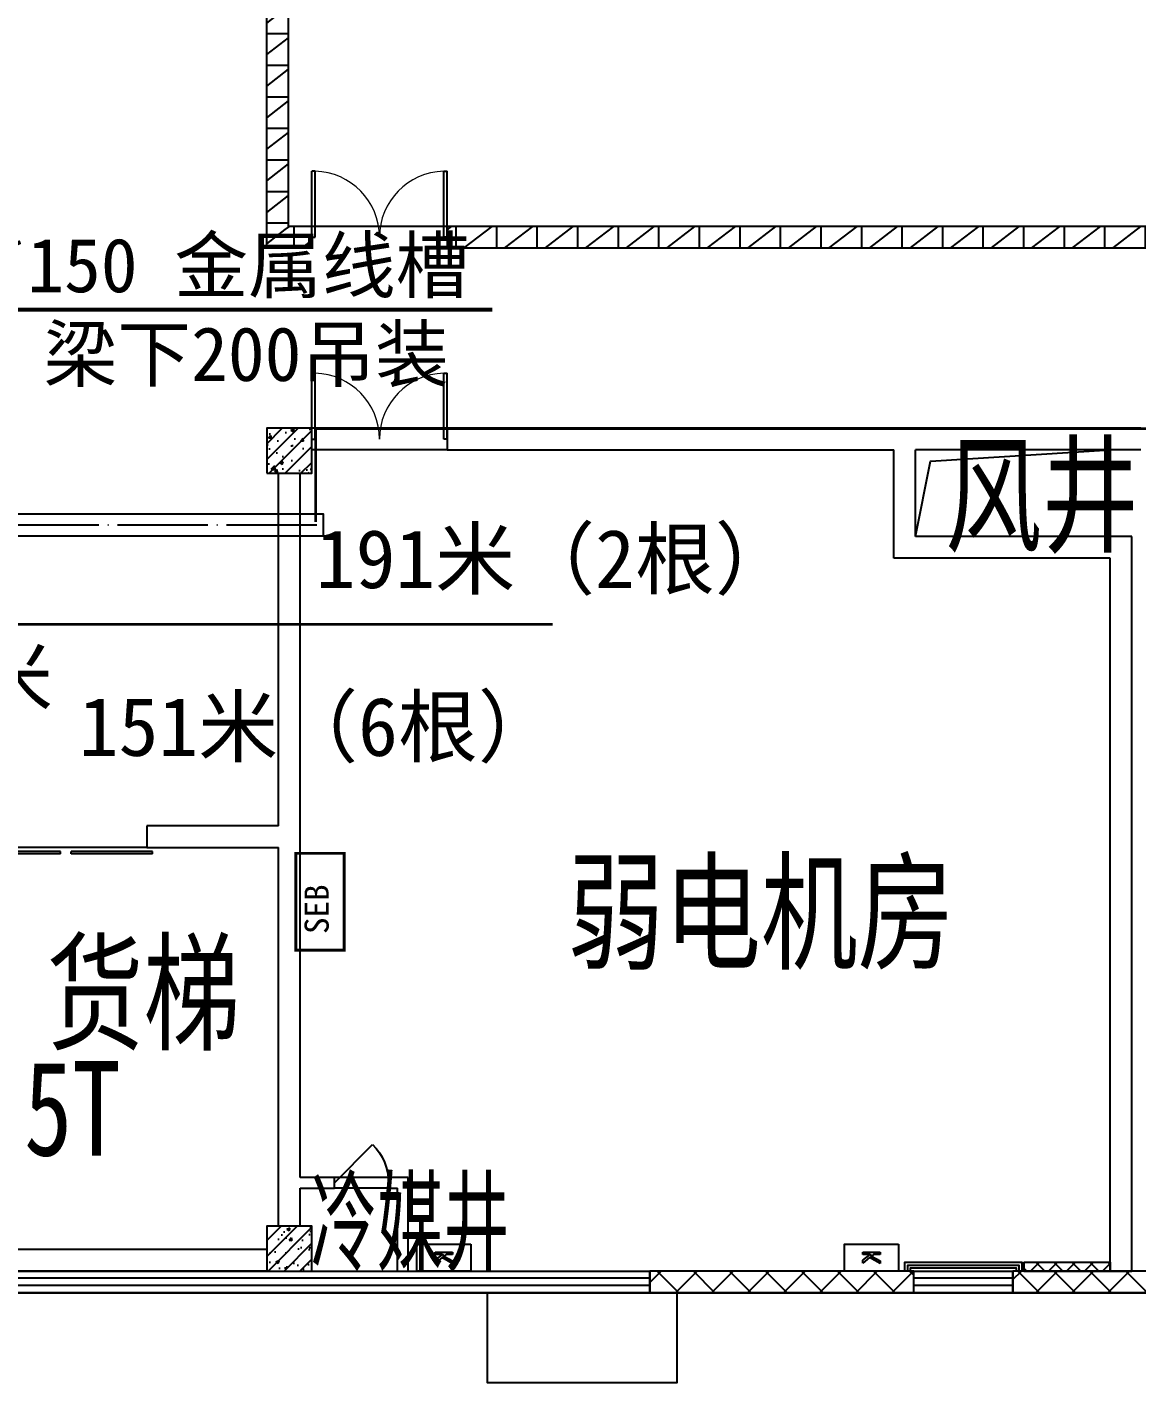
# Model space of a CAD drawing. Header units: millimetres. Extents: x -633009578 to 5705885, y -633235091 to 2571734.
# Drawn here: x 4172459 to 4184775, y 1854760 to 1869800 of the extents above; entities that cross this region are included whole.
import ezdxf

# ---------------------------------------------------------------- set-up
doc = ezdxf.new("R2010")
doc.units = ezdxf.units.MM
doc.header["$LTSCALE"] = 1000
doc.header["$MEASUREMENT"] = 0
doc.linetypes.add('DOTE', pattern=[2.4200000000000004, 2, -0.2, 0.02, -0.2])
doc.layers.get('0').update_dxf_attribs({"color": 9})
for name, color, linetype in [('000000000000电气', 7, 'Continuous'), ('A-COLUM(柱)', 255, 'Continuous'), ('A-DOOR(门）', 4, 'Continuous'), ('A-F-AREA(计算)', 5, 'Continuous'), ('A-FLOR(看线)', 8, 'Continuous'), ('A-HATH(填充)', 8, 'Continuous'), ('A-LM-QPM(设备)', 8, 'Continuous'), ('A-LM-RAIL(栏杆)', 167, 'Continuous'), ('A-OTHER(其它)', 192, 'Continuous'), ('A-TEXT(房间)', 243, 'Continuous'), ('A-WALL(墙)', 255, 'Continuous'), ('A-WINDOW（窗）', 4, 'Continuous'), ('WALL', 9, 'Continuous'), ('电-强电平面-线缆', 3, 'Continuous'), ('电-桥架', 4, 'Continuous'), ('设备-箱柜', 3, 'Continuous')]:
    doc.layers.add(name, color=color, linetype=linetype)
doc.styles.add('_TCH', font='simhei.ttf', dxfattribs={"width": 0.75, "bigfont": 'hztxt.shx'})
doc.styles.add('ELEC-DIM', font='simhei.ttf')
doc.styles.add('IDQSTYLE', font='simhei.ttf', dxfattribs={"width": 0.707, "bigfont": 'hztxt.shx'})
doc.styles.add('TXT', font='simhei.ttf', dxfattribs={"width": 0.8, "bigfont": 'hztxt.shx'})
doc.styles.add('宋体', font='simhei.ttf')
pattern_1 = [(0, (1628470.737756166, 677977.5160347573), (0, 350), []), (37.875, (1628870.737756166, 677977.5160347573), (-169.61527734408, 218.0766567528281), []), (90, (1628870.737756166, 677977.5160347573), (-450, 2.755455298081545e-14), [])]
pattern_2 = [(45, (1628670.737756166, 677977.5160347573), (-200.0002033111466, 200.0002033111467), []), (135, (1628670.737756166, 677977.5160347573), (-200.0002033111467, -200.0002033111466), [])]

# ---------------------------------------------------------------- blocks, each defined once
blk = doc.blocks.new('HC001524')
at = {"color": 0, "linetype": 'Continuous', "const_width": 0.3}
blk.add_lwpolyline([(5, 2.5), (-5, 2.5), (-5, -2.5), (5, -2.5)], close=True, dxfattribs=at)
at = {"color": 0, "style": 'IDQSTYLE', "width": 0.7}
for tag, p in [('AF', (-1.5, -1.25)), ('PSFHATT', (7, -2.5))]:
    blk.add_attdef(tag, p, '', height=2.5, dxfattribs=at)
blk = doc.blocks.new('VdFDAFDFfasdgfswgre')
at = {"layer": 'A-LM-QPM(设备)'}
for p, q in [((-18.82899837940931, -406.182118716184), (32.44091908354312, -219.865729555022)), ((32.44091908354312, -219.865729555022), (56.36419694311917, -226.448856712319)), ((56.36419694311917, -226.448856712319), (37.18157476373017, -296.1590703437105)), ((37.18157476373017, -296.1590703437105), (49.2817729152739, -324.0305588338524)), ((49.2817729152739, -324.0305588338524), (125.9159782715142, -245.5878820237704)), ((153.1663345098495, -253.0865434217267), (58.93851659074426, -349.0140868732706)), ((125.9159782715142, -245.5878820237704), (153.1663345098495, -253.0865434217267)), ((5.094279481098056, -412.765245873481), (-18.82899837940931, -406.182118716184)), ((26.97990751266479, -333.232229411602), (5.094279481098056, -412.765245873481)), ((49.2817729152739, -324.0305588338524), (26.97990751266479, -333.232229411602)), ((26.97990751266479, -333.232229411602), (49.2817729152739, -324.0305588338524)), ((67.04131023027003, -429.8116214922629), (26.97990751266479, -333.232229411602)), ((58.93851659074426, -349.0140868732706), (97.61874484550208, -438.2258171304129)), ((97.61874484550208, -438.2258171304129), (67.04131023027003, -429.8116214922629))]:
    blk.add_line(p, q, dxfattribs=at)
blk.add_lwpolyline([(0, 0), (289.248551459983, -79.59444376500323), (130.0596639309078, -658.0915466849692), (-159.1888875309378, -578.4971029208973)], close=True, dxfattribs=at)
blk = doc.blocks.new('$DorLib2D$00000114')
at = {"color": 0}
blk.add_line((0.4999999999999964, 3.552713678800501e-15), (-0.2071067811864751, 0.7071067811864857), dxfattribs=at)
blk.add_arc((0.5000000000013856, -1.154631945610163e-12), 1.000000000001696, 135, 180, dxfattribs=at)
blk = doc.blocks.new('$DorLib2D$00000002')
for p, q in [((-0.5, -5.684341886080802e-17), (-0.5000000000000007, 0.4875)), ((-0.4750000000000007, 0.4875), (-0.5000000000000007, 0.4875)), ((-0.475, -2.842170943040401e-17), (-0.4750000000000007, 0.4875)), ((0.475, -2.842170943040401e-17), (0.4750000000000007, 0.4875)), ((0.4750000000000007, 0.4875), (0.5000000000000007, 0.4875)), ((0.5, -5.684341886080802e-17), (0.5000000000000007, 0.4875)), ((-0.5, -5.684341886080802e-17), (-0.475, -2.842170943040401e-17)), ((0.5, -5.684341886080802e-17), (0.475, -2.842170943040401e-17))]:
    blk.add_line(p, q)
at = {"lineweight": 13}
for centre, start, end in [((-0.4875, -4.263256414560601e-17), 0, 88.53071641864632), ((0.4875, -4.263256414560601e-17), 91.4692835813537, 180)]:
    blk.add_arc(centre, 0.4875, start, end, dxfattribs=at)
blk = doc.blocks.new('$DORLIB2D$00000127')
at = {"color": 0}
for points in [[(-0.5333333333328483, 0.7948983154366971), (-0.5333333333328483, 0.690405644187237)], [(-0.03333333333284827, 0.7948983154366971), (-0.5333333333328483, 0.7948983154366971)], [(-0.03333333333284827, 0.7948983154366971), (-0.03333333333284827, 0.690405644187237)], [(0.5333333333328483, 0.7948983154366971), (0.03333333333284827, 0.7948983154366971)], [(0.03333333333284827, 0.7948983154366971), (0.03333333333284827, 0.690405644187237)], [(0.5333333333328483, 0.7948983154366971), (0.5333333333328483, 0.690405644187237)], [(-0.03333333333284827, 0.690405644187237), (-0.5333333333328483, 0.690405644187237)], [(0.5333333333328483, 0.690405644187237), (0.03333333333284827, 0.690405644187237)], [(0.5, 0.4999999999999858), (-0.5, 0.4999999999999858)]]:
    blk.add_lwpolyline(points, dxfattribs=at)
blk = doc.blocks.new('$TCHSYS$WIN2D')
for p, q in [((-0.5, 0.5), (0.5, 0.5)), ((-0.5, 0.5), (-0.4999999999999999, -0.5)), ((0.5, 0.5), (0.4999999999999998, -0.5)), ((0.5, 0.1666666666666666), (-0.5, 0.1666666666666666)), ((0.5, -0.1666666666666667), (-0.5, -0.1666666666666667)), ((-0.4999999999999999, -0.5), (0.5, -0.5))]:
    blk.add_line(p, q)
blk = doc.blocks.new('_FZH')
h = blk.add_hatch()
h.set_pattern_fill('钢筋混凝土', color=256, scale=0.1, style=0)
h.set_pattern_definition([(45, (0, 0), (-0.1767766952966369, 0.1767766952966369), []), (50, (0, 0), (0.7172601826007535, -0.06275213498259512), [0.07500000000000001, -0.8250000000000001]), (355, (0, 0), (-0.138751333613, 0.7521921337000119), [0.06, -0.66]), (100.4514, (0.05977168000000001, -0.00522934), (0.5785093817140216, 0.6894395420609536), [0.06374019, -0.701142112]), (46.1842, (0, 0.2), (1.067241048625645, -0.1655190143290181), [0.1125, -1.2375]), (96.6356, (0.088936745, 0.186206693), (0.9346627055487033, 0.9741178709004418), [0.095610288, -1.051713]), (351.1842, (0, 0.2), (0.9346619451336272, 0.9741186009253247), [0.09000000000000001, -0.9900000000000001]), (21, (0.1, 0.15), (0.5969070521184617, -0.4026188906653388), [0.07500000000000001, -0.8250000000000001]), (326, (0.1, 0.15), (0.2433153319215824, 0.7251500450468529), [0.06, -0.66]), (71.4514, (0.149742233, 0.116448394), (0.84022262858149, 0.3225304967099524), [0.06374019, -0.701142112]), (37.50000000000001, (0, 0), (0.01215985531729062, 0.3328938538313115), [0, -0.652, 0, -0.67, 0, -0.6625000000000001]), (7.499999999999999, (0, 0), (0.2630695374421486, 0.3944117118823603), [0, -0.382, 0, -0.637, 0, -0.2525]), (-32.5, (-0.223, 0), (0.533822436172409, -0.02255487173437976), [0, -0.25, 0, -0.78, 0, -1.035]), (-42.5, (-0.323, 0), (0.5831861693423862, 0.1001049823323177), [0, -0.325, 0, -0.518, 0, -0.735])])
h.paths.add_polyline_path([(-0.5, -0.5), (0.5, -0.5), (0.5, 0.5), (-0.5, 0.5)])
blk.add_lwpolyline([(-0.5, -0.5), (0.5, -0.5), (0.5, 0.5), (-0.5, 0.5)], close=True)

msp = doc.modelspace()

# ---------------------------------------------------------------- hatches: boundary and pattern name
at = {"layer": 'A-HATH(填充)'}
h = msp.add_hatch(dxfattribs=at)
h.set_pattern_fill('空心砖', color=256, scale=100, style=0)
h.set_pattern_definition(pattern_1)
h.paths.add_polyline_path([(4175359.256591879, 1874549.596922424), (4175119.256591875, 1874549.596922424), (4175119.256591875, 1867349.596922422), (4175359.256591879, 1867589.596922423)])
h = msp.add_hatch(dxfattribs=at)
h.set_pattern_fill('空心砖', color=256, scale=100, style=0)
h.set_pattern_definition(pattern_1)
h.paths.add_polyline_path([(4175119.256591875, 1867349.596922422), (4175619.256592124, 1867349.59692243), (4175619.256592124, 1867589.596922428), (4175359.256591879, 1867589.596922423)])
h = msp.add_hatch(dxfattribs=at)
h.set_pattern_fill('空心砖', color=256, scale=100, style=0)
h.set_pattern_definition(pattern_1)
h.paths.add_polyline_path([(4185159.256591615, 1867589.596922429), (4177119.256592124, 1867589.596922428), (4177119.256592124, 1867349.59692243), (4185159.256591615, 1867349.596922431)])
h = msp.add_hatch(dxfattribs=at)
h.set_pattern_fill('多孔材料', color=256, scale=50, style=0)
h.set_pattern_definition([(45, (1628570.737756166, 677977.5160347573), (-100.0001016555733, 100.0001016555733), []), (135, (1628570.737756166, 677977.5160347573), (-100.0001016555733, -100.0001016555733), [])])
h.paths.add_polyline_path([(4183519.256591844, 1855999.596922424), (4184479.256591872, 1855999.596922424), (4184479.256591872, 1856099.596922424), (4183519.256591844, 1856099.596922424)])
h = msp.add_hatch(dxfattribs=at)
h.set_pattern_fill('多孔材料', color=256, scale=100, style=0)
h.set_pattern_definition(pattern_2)
h.paths.add_polyline_path([(4179369.246179527, 1855759.596922425), (4182299.256592632, 1855759.596922424), (4182299.256592632, 1855999.596922422), (4179369.246179527, 1855999.596922422)])
h = msp.add_hatch(dxfattribs=at)
h.set_pattern_fill('多孔材料', color=256, scale=100, style=0)
h.set_pattern_definition(pattern_2)
h.paths.add_polyline_path([(4183399.256592632, 1855759.596922424), (4185679.256591615, 1855759.596922424), (4185679.256591615, 1855999.596922422), (4183399.256592632, 1855999.596922422)])

# ---------------------------------------------------------------- linework, layer by layer
at = {"layer": '000000000000电气', "color": 2, "lineweight": 35}
msp.add_line((4167775.762945001, 1863177.8673727), (4178290.224184808, 1863177.8673727), dxfattribs=at)
at = {"layer": 'A-DOOR(门）'}
for p, q in [((4177119.256592093, 1867589.596922424), (4175619.256592093, 1867589.596922424)), ((4177119.256591877, 1865349.596922429), (4175619.256591877, 1865349.596922429)), ((4177119.256591877, 1865109.596922429), (4175619.256591877, 1865109.596922429)), ((4176469.266992032, 1857039.596927172), (4175869.266992032, 1857039.596927164)), ((4176469.266992033, 1856919.596927172), (4175869.266992033, 1856919.596927164))]:
    msp.add_line(p, q, dxfattribs=at)
at = {"layer": 'A-F-AREA(计算)'}
msp.add_lwpolyline([(4060729.234130392, 1991839.59697076), (4195009.234130392, 1991839.59697076), (4195009.234130392, 1855759.59697076), (4060729.234130392, 1855759.59697076)], close=True, dxfattribs=at)
at = {"layer": 'A-FLOR(看线)'}
for points in [[(4182199.256588201, 1855999.596922436), (4182199.256588201, 1856099.596922436), (4183499.256588239, 1856099.596922436), (4183499.256588239, 1855999.596922455)], [(4179669.256591472, 1855759.596922439), (4179669.257085553, 1854759.59692245), (4177569.256097212, 1854759.596922439), (4177569.256591293, 1855759.596922439)]]:
    msp.add_lwpolyline(points, dxfattribs=at)
at = {"layer": 'A-LM-RAIL(栏杆)'}
for points in [[(4182234.256588201, 1855999.596922436), (4182234.256588201, 1856064.596922436), (4183464.256588239, 1856064.596922436), (4183464.256588239, 1855999.596922455)], [(4182264.256588201, 1855999.596922436), (4182264.256588201, 1856034.596922436), (4183434.256588239, 1856034.596922436), (4183434.256588239, 1855999.596922455)]]:
    msp.add_lwpolyline(points, dxfattribs=at)
at = {"layer": 'A-OTHER(其它)'}
msp.add_lwpolyline([(4182319.256591981, 1864149.596922297), (4182483.051994407, 1864984.897230048), (4184479.256591985, 1865109.5969225)], dxfattribs=at)
at = {"layer": 'A-WALL(墙)'}
for p, q in [((4175119.256591875, 1867349.596922422), (4175119.256591882, 1874549.596922453)), ((4175359.256591879, 1867589.596922423), (4175359.256591827, 1874549.596922453)), ((4175619.256592124, 1867589.596922428), (4175359.256591879, 1867589.596922423)), ((4175619.256592124, 1867349.59692243), (4175619.256592124, 1867589.596922428)), ((4185159.256591615, 1867589.596922429), (4177119.256592124, 1867589.596922428)), ((4177119.256592124, 1867589.596922428), (4177119.256592124, 1867349.59692243)), ((4175119.256591875, 1867349.596922422), (4175619.256592124, 1867349.59692243)), ((4177119.256592124, 1867349.59692243), (4185159.256591615, 1867349.596922431)), ((4182199.256591871, 1865349.596922429), (4177119.256591615, 1865349.596922426)), ((4177119.256591615, 1865349.596922426), (4177119.256591615, 1865109.596922405)), ((4184819.256591891, 1865349.596922429), (4182199.256591871, 1865349.596922429)), ((4177119.256591615, 1865109.596922405), (4182079.256592005, 1865109.596922425)), ((4182079.256592005, 1863909.596922385), (4182079.256592005, 1865109.596922425)), ((4182319.256592005, 1864149.596922385), (4182319.256592005, 1865109.596922358)), ((4184819.256591891, 1865109.596922429), (4182319.256592005, 1865109.596922358)), ((4175249.256591847, 1860939.596928117), (4175249.256591889, 1864849.596922453)), ((4175489.256591875, 1860819.596928148), (4175489.256592001, 1864849.596922453)), ((4184719.256591854, 1864149.596922385), (4182319.256592005, 1864149.596922385)), ((4184719.256591872, 1855999.596922424), (4184719.256591854, 1864149.596922385)), ((4184479.256591855, 1863909.596922385), (4182079.256592005, 1863909.596922385)), ((4184479.256591872, 1855999.596922424), (4184479.256591855, 1863909.596922385)), ((4175249.256591847, 1860939.596928117), (4173789.256591772, 1860939.596928107)), ((4173789.256591772, 1860939.596928107), (4173789.256591769, 1860699.596928099)), ((4175489.256591789, 1857039.596927278), (4175489.256591875, 1860819.596928148)), ((4173789.256591769, 1860699.596928099), (4175249.25659185, 1860699.596928116)), ((4175249.256591875, 1856919.596927158), (4175249.25659185, 1860699.596928116)), ((4175869.266992267, 1857039.596927317), (4175489.256591789, 1857039.596927278)), ((4175869.26699227, 1856919.596927604), (4175869.266992267, 1857039.596927317)), ((4176689.266991871, 1857039.596927293), (4176469.266992268, 1857039.596927325)), ((4176469.266992268, 1857039.596927325), (4176469.26699227, 1856919.596927612)), ((4176689.266991946, 1855999.596922413), (4176689.266991871, 1857039.596927293)), ((4175249.256592373, 1856499.596922453), (4175249.256591875, 1856919.596927158)), ((4175489.256592196, 1856919.596927277), (4175869.26699227, 1856919.596927604)), ((4175489.25659187, 1856499.596922453), (4175489.256592196, 1856919.596927277)), ((4176469.26699227, 1856919.596927612), (4176569.266991948, 1856919.596927291)), ((4176569.266991946, 1855999.596922424), (4176569.266991948, 1856919.596927291)), ((4175119.256592103, 1856239.596922566), (4170889.256591797, 1856239.596922425)), ((4183519.256591844, 1856099.596922424), (4184479.256591872, 1856099.596922424)), ((4183519.256591844, 1856099.596922424), (4183519.256591844, 1855999.596922424)), ((4184479.256591872, 1856099.596922424), (4184479.256591872, 1855999.596922424)), ((4175119.256592103, 1855999.596922524), (4170769.256591883, 1855999.596922398)), ((4176569.266991946, 1855999.596922424), (4176689.266991946, 1855999.596922413)), ((4183519.256591844, 1855999.596922424), (4184479.256591872, 1855999.596922424)), ((4184479.256591872, 1855999.596922424), (4184719.256591872, 1855999.596922424))]:
    msp.add_line(p, q, dxfattribs=at)
at = {"layer": 'WALL'}
for p, q in [((4182299.256592632, 1855999.596922422), (4179369.246179527, 1855999.596922422)), ((4179369.246179527, 1855999.596922422), (4179369.246179527, 1855759.596922425)), ((4182299.256592632, 1855759.596922424), (4182299.256592632, 1855999.596922422)), ((4185679.256591615, 1855999.596922422), (4183399.256592632, 1855999.596922422)), ((4183399.256592632, 1855999.596922422), (4183399.256592632, 1855759.596922424)), ((4179369.246179527, 1855759.596922425), (4182299.256592632, 1855759.596922424)), ((4183399.256592632, 1855759.596922424), (4185679.256591615, 1855759.596922424))]:
    msp.add_line(p, q, dxfattribs=at)
at = {"layer": '电-强电平面-线缆', "color": 1, "linetype": 'Continuous', "const_width": 30}
for points in [[(4192403.373472599, 1865344.435838206), (4175662.5, 1865344.435838206)], [(4175662.5, 1865344.435838206), (4175662.5, 1864311.5)]]:
    msp.add_lwpolyline(points, dxfattribs=at)
at = {"layer": '电-桥架', "color": 5, "linetype": 'DOTE', "ltscale": 0.5}
msp.add_line((4167413.324189496, 1864276.645465393), (4175744.694848233, 1864276.645465393), dxfattribs=at)
at = {"layer": '电-桥架', "ltscale": 0.5}
msp.add_lwpolyline([(4175744.694848233, 1864151.645465393), (4167413.324189497, 1864151.645465393), (4167413.324189496, 1864401.645465393), (4175744.694848232, 1864401.645465393)], close=True, dxfattribs=at)
at = {"layer": '设备-箱柜', "color": 6}
msp.add_lwpolyline([(4170896.441185023, 1864219.016928111, 15, 15, 0), (4170896.441185023, 1866663.804181598, 15, 15, 0), (4170896.441185023, 1866663.804181598, 45, 45, 0), (4177621.370875447, 1866663.804181598, 45, 45, 0)], format="xyseb", dxfattribs=at)

# ---------------------------------------------------------------- block references
at = {"layer": 'A-COLUM(柱)', "xscale": 500, "yscale": 500, "zscale": 500}
for p in [(4175369.256591891, 1865099.596922424), (4175369.256591891, 1856249.596922424)]:
    msp.add_blockref('_FZH', p, dxfattribs=at)
at = {"layer": 'A-DOOR(门）', "extrusion": (0, 0, -1), "xscale": -1500, "yscale": 1500, "zscale": 1500}
for p in [(-4176369.256592093, 1867469.596922424), (-4176369.256591877, 1865229.596922429)]:
    msp.add_blockref('$DorLib2D$00000002', p, dxfattribs=at)
at = {"layer": 'A-DOOR(门）', "xscale": -1800, "yscale": 240, "zscale": 1800, "rotation": 179.9999999994809}
msp.add_blockref('$DORLIB2D$00000127', (4172889.256591688, 1860819.59692817), dxfattribs=at)
at = {"layer": 'A-DOOR(门）', "xscale": -600, "yscale": 600, "zscale": 600}
msp.add_blockref('$DorLib2D$00000114', (4176169.266992033, 1856979.596927168), dxfattribs=at)
at = {"layer": 'A-LM-QPM(设备)', "rotation": 285.3856598443907}
for p in [(4177384.677081407, 1856299.596922424), (4182128.697303727, 1856299.596922424)]:
    msp.add_blockref('VdFDAFDFfasdgfswgre', p, dxfattribs=at)
at = {"layer": 'A-WINDOW（窗）', "yscale": 240, "rotation": 179.9999999999986}
for p, xscale, zscale in [((4168369.251385727, 1855879.596922423), -21999.98958747508, 21999.98958747508), ((4182849.256592685, 1855879.596922423), -1100, 1100)]:
    msp.add_blockref('$TCHSYS$WIN2D', p, dxfattribs=dict(at, xscale=xscale, zscale=zscale))
at = {"layer": '设备-箱柜'}
ref = msp.add_blockref('HC001524', (4175709, 1860096.9), dxfattribs=dict(at, xscale=-107.52, yscale=107.52, zscale=107.52, rotation=270))
ref.add_attrib('AF', 'SEB', (4175806.513058573, 1859740.087851953), dxfattribs={"layer": '0', "color": 0, "height": 268.8, "rotation": 90, "style": 'ELEC-DIM'})

# ---------------------------------------------------------------- texts
at = {"layer": '000000000000电气', "color": 2, "lineweight": 35, "style": '宋体'}
for s, p in [('191米（2根）', (4175662.471467325, 1863576.202366523)), ('151米（6根）', (4173032.090360927, 1861714.868470085))]:
    msp.add_text(s, height=650, dxfattribs=at).set_placement(p)
at = {"layer": '000000000000电气', "color": 0, "lineweight": 35, "style": '宋体'}
msp.add_text('11米', height=650, dxfattribs=at).set_placement((4170973.946945657, 1862256.684093011))
at = {"layer": 'A-TEXT(房间)'}
for s, height, style, width, p in [('风井', 1050, '_TCH', 0.75, (4182645.252270319, 1864084.979558237)), ('弱电机房', 1050, '_TCH', 0.75, (4178453.75554046, 1859456.330054533)), ('货梯', 1050, '_TCH', 0.75, (4172675.78917932, 1858560.453241374)), ('5T', 1050, '_TCH', 0.75, (4172424.817746463, 1857281.171967907)), ('冷媒井', 900, 'TXT', 0.6, (4175604.371231645, 1856097.375723106))]:
    msp.add_text(s, height=height, dxfattribs=dict(at, style=style, width=width)).set_placement(p)
at = {"layer": '设备-箱柜', "color": 6, "style": 'ELEC-DIM'}
for s, p in [('300*150 金属线槽', (4170827.708883008, 1866858.508086485)), ('梁下200吊装', (4172641.809239139, 1865874.179899865))]:
    msp.add_text(s, height=600, dxfattribs=at).set_placement(p)

doc.saveas('drawing.dxf')
